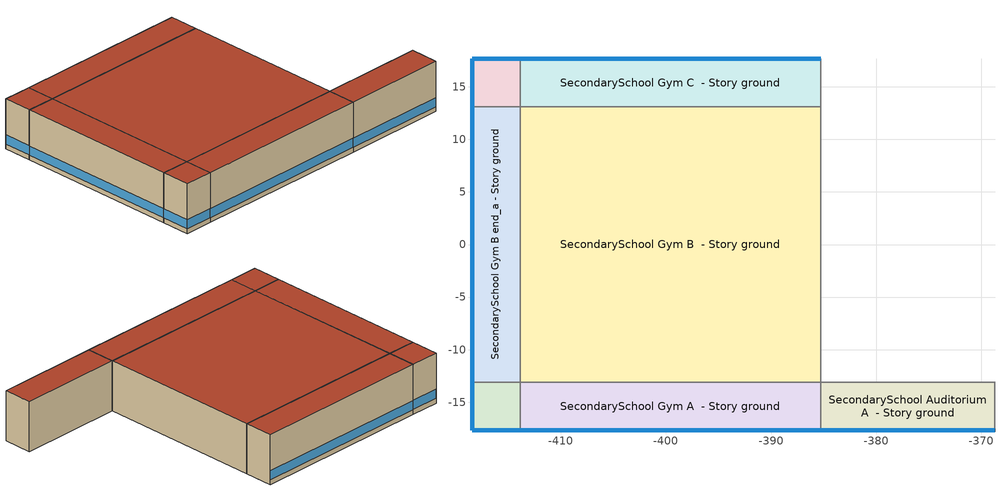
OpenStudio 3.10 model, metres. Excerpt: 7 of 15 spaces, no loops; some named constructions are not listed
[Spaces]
SecondarySchool Gym A end_a - Story ground
 floor ground (Foundation F 1.26W/m*K Perim 9.14m Area 20.9m2): -418.44,-17.67 -418.44,-13.09 -413.86,-13.09 -413.86,-17.67 z0
 wall outside (SecondarySchool Gym A end_a - Story ground Wall 4 c tbd): -418.44,-13.09 -418.44,-17.67 z0:7.92
 wall outside (SecondarySchool Gym A end_a - Story ground Wall 3 c tbd): -418.44,-17.67 -413.86,-17.67 z0:7.92
 wall to SecondarySchool Gym B end_a - Story ground: -413.86,-13.09 -418.44,-13.09 z0:7.92
 wall to SecondarySchool Gym A  - Story ground: -413.86,-17.67 -413.86,-13.09 z0:7.92
 window (Window U-0.56 SHGC 0.39): -418.41,-17.67 -413.89,-17.67 / -418.44,-13.12 -418.44,-17.64 z0.76:2.2
 roof outside (SecondarySchool Gym A end_a - Story ground RoofCeiling 1 c tbd): -413.86,-17.67 -413.86,-13.09 -418.44,-13.09 -418.44,-17.67 z7.92
SecondarySchool Gym B end_a - Story ground
 floor ground (Foundation F 1.26W/m*K Perim 26.19m Area 119.73m2): -418.44,-13.09 -418.44,13.09 -413.86,13.09 -413.86,-13.09 z0
 wall outside (SecondarySchool Gym B end_a - Story ground Wall 4 c tbd): -418.44,13.09 -418.44,-13.09 z0:7.92
 wall to SecondarySchool Gym C end_a - Story ground: -413.86,13.09 -418.44,13.09 z0:7.92
 wall to SecondarySchool Gym B  - Story ground: -413.86,-13.09 -413.86,13.09 z0:7.92
 window (Window U-0.56 SHGC 0.39): -418.44,13.07 -418.44,-13.07 z0.76:2.19
 roof outside (SecondarySchool Gym B end_a - Story ground RoofCeiling 1 c tbd): -413.86,-13.09 -413.86,13.09 -418.44,13.09 -418.44,-13.09 z7.92
SecondarySchool Gym C end_a - Story ground
 floor ground (Foundation F 1.26W/m*K Perim 9.14m Area 20.9m2): -418.44,13.09 -418.44,17.67 -413.86,17.67 -413.86,13.09 z0
 wall outside (SecondarySchool Gym C end_a - Story ground Wall 4 c tbd): -418.44,17.67 -418.44,13.09 z0:7.92
 wall outside (SecondarySchool Gym C end_a - Story ground Wall 1 c tbd): -413.86,17.67 -418.44,17.67 z0:7.92
 wall to SecondarySchool Gym C  - Story ground: -413.86,13.09 -413.86,17.67 z0:7.92
 window (Window U-0.56 SHGC 0.39): -413.89,17.67 -418.41,17.67 / -418.44,17.64 -418.44,13.12 z0.76:2.2
 roof outside (SecondarySchool Gym C end_a - Story ground RoofCeiling 1 c tbd): -413.86,13.09 -413.86,17.67 -418.44,17.67 -418.44,13.09 z7.92
SecondarySchool Gym A  - Story ground
 floor ground (Foundation F 1.26W/m*K Perim 28.59m Area 130.72m2): -413.86,-17.67 -413.86,-13.09 -385.27,-13.09 -385.27,-17.67 z0
 wall outside (SecondarySchool Gym A  - Story ground Wall 1 c tbd): -413.86,-17.67 -385.27,-17.67 z0:7.92
 wall to SecondarySchool Gym B  - Story ground: -385.27,-13.09 -413.86,-13.09 z0:7.92
 wall to SecondarySchool Auditorium A  - Story ground: -385.27,-17.67 -385.27,-13.09 z0:7.92
 window (Window U-0.56 SHGC 0.39): -413.84,-17.67 -385.3,-17.67 z0.76:2.19
 roof outside (SecondarySchool Gym A  - Story ground RoofCeiling 1 c tbd): -385.27,-17.67 -385.27,-13.09 -413.86,-13.09 -413.86,-17.67 z7.92
SecondarySchool Gym B  - Story ground
 floor ground (Foundation F 1.26W/m*K Perim 0.0m Area 748.76m2): -413.86,-13.09 -413.86,13.09 -385.27,13.09 -385.27,-13.09 z0
 wall to SecondarySchool Gym C  - Story ground: -385.27,13.09 -413.86,13.09 z0:7.92
 wall to SecondarySchool Auditorium B  - Story ground: -385.27,-13.09 -385.27,13.09 z0:7.92
 roof outside: -385.27,-13.09 -385.27,13.09 -413.86,13.09 -413.86,-13.09 z7.92
SecondarySchool Gym C  - Story ground
 floor ground (Foundation F 1.26W/m*K Perim 28.59m Area 130.72m2): -413.86,13.09 -413.86,17.67 -385.27,17.67 -385.27,13.09 z0
 wall outside (SecondarySchool Gym C  - Story ground Wall 4 c tbd): -385.27,17.67 -413.86,17.67 z0:7.92
 wall to SecondarySchool Auditorium C  - Story ground: -385.27,13.09 -385.27,17.67 z0:7.92
 window (Window U-0.56 SHGC 0.39): -385.3,17.67 -413.84,17.67 z0.76:2.19
 roof outside (SecondarySchool Gym C  - Story ground RoofCeiling 1 c tbd): -385.27,13.09 -385.27,17.67 -413.86,17.67 -413.86,13.09 z7.92
SecondarySchool Auditorium A  - Story ground
 floor ground (Foundation F 1.26W/m*K Perim 16.57m Area 75.74m2): -385.27,-17.67 -385.27,-13.09 -368.71,-13.09 -368.71,-17.67 z0
 wall outside (SecondarySchool Auditorium A  - Story ground Wall 2 c tbd): -385.27,-17.67 -368.71,-17.67 z0:7.92
 wall to SecondarySchool Auditorium B  - Story ground: -368.71,-13.09 -385.27,-13.09 z0:7.92
 wall to SecondarySchool Gym - audience A  - Story ground: -368.71,-17.67 -368.71,-13.09 z0:7.92
 window (Window U-0.56 SHGC 0.39): -385.25,-17.67 -368.73,-17.67 z0.76:2.19
 roof outside (SecondarySchool Auditorium A  - Story ground RoofCeiling 1 c tbd): -368.71,-17.67 -368.71,-13.09 -385.27,-13.09 -385.27,-17.67 z7.92
[SizingPeriod:DesignDay] Barometric Pressure {Pa}=96553; Wind Speed {m/s}=3.9; Wind Direction {deg}=290; Rain Indicator=No; Snow Indicator=No; Day of Month=21; Day Type=SummerDesignDay; Daylight Saving Time Indicator=No; Humidity Condition Type=Wetbulb; Dry-Bulb Temperature Range Modifier Type=DefaultMultipliers; Solar Model Indicator=ASHRAETau
Name | Maximum Dry-Bulb Temperature {C} | Daily Dry-Bulb Temperature Range {deltaC} | Month | Wetbulb or DewPoint at Maximum Dry-Bulb {C} | ASHRAE Clear Sky Optical Depth for Beam Irradiance | ASHRAE Clear Sky Optical Depth for Diffuse Irradiance
Medford Jackson Cou October .4% Condns DB=>MCWB 1 | 31.4 | 15.4 | 10 | 15.9 | 0.346 | 2.589
Medford Jackson Cou September .4% Condns DB=>MCWB 1 | 37.4 | 18.4 | 9 | 18.2 | 0.342 | 2.552
[HeatExchanger:AirToAir:SensibleAndLatent]
48 Zone VAV ERV: Availability Schedule=Always On Discrete; Nominal Supply Air Flow Rate {m3/s}=21.5815; Sensible Effectiveness at 100% Heating Air Flow=0.5; Latent Effectiveness at 100% Heating Air Flow=0.5; Sensible Effectiveness at 100% Cooling Air Flow=0.5; Latent Effectiveness at 100% Cooling Air Flow=0.5; Nominal Electric Power {W}=15534.7; Supply Air Outlet Temperature Control=Yes; Heat Exchanger Type=Rotary; Frost Control Type=ExhaustOnly; Threshold Temperature {C}=-23.3; Initial Defrost Time Fraction=0.167; Rate of Defrost Time Fraction Increase {1/K}=1.44; Economizer Lockout=Yes; Sensible Effectiveness of Heating Air Flow Curve=48 Zone VAV ERV_SensHeatEff 1; Latent Effectiveness of Heating Air Flow Curve=48 Zone VAV ERV_LatHeatEff 1; Sensible Effectiveness of Cooling Air Flow Curve=48 Zone VAV ERV_SensCoolEff 1; Latent Effectiveness of Cooling Air Flow Curve=48 Zone VAV ERV_LatCoolEff 1
[SetpointManager:OutdoorAirPretreat]
Setpoint Manager Outdoor Air Pretreat 1: Minimum Setpoint Temperature {C}=-99; Maximum Setpoint Temperature {C}=99; Minimum Setpoint Humidity Ratio {kgWater/kgDryAir}=1e-05; Maximum Setpoint Humidity Ratio {kgWater/kgDryAir}=1
[Schedule:Ruleset]
Name | Default Day Schedule | Summer Design Day Schedule | Winter Design Day Schedule
Clothing Schedule | Clothing Schedule Default Winter Clothes
SecondarySchool Auditorium Occ | SecondarySchool Auditorium Occ Default | SecondarySchool Auditorium Occ Summer Design Day | SecondarySchool Auditorium Occ Winter Design Day
SecondarySchool Activity | SecondarySchool Activity Default | SecondarySchool Activity Summer Design Day | SecondarySchool Activity Winter Design Day
Education_School BLDG_LIGHT_EndUseData | Education_School BLDG_LIGHT_EndUseData Default | Education_School BLDG_LIGHT_EndUseData Summer Design Day | Education_School BLDG_LIGHT_EndUseData Winter Design Day
Education_School BLDG_EQUIP_EndUseData | Education_School BLDG_EQUIP_EndUseData Default | Education_School BLDG_EQUIP_EndUseData Summer Design Day | Education_School BLDG_EQUIP_EndUseData Winter Design Day
SecondarySchool Gym Occ | SecondarySchool Gym Occ Default | SecondarySchool Gym Occ Summer Design Day | SecondarySchool Gym Occ Winter Design Day
Education_School BLDG_LIGHT_EndUseData BPR Adjusted | Education_School BLDG_LIGHT_EndUseData Default 1 | Education_School BLDG_LIGHT_EndUseData Summer Design Day 1 | Education_School BLDG_LIGHT_EndUseData Winter Design Day 1
Education_School BLDG_EQUIP_EndUseData BPR Adjusted | Education_School BLDG_EQUIP_EndUseData Default 1 | Education_School BLDG_EQUIP_EndUseData Summer Design Day 1 | Education_School BLDG_EQUIP_EndUseData Winter Design Day 1
[Schedule:Day]
Clothing Schedule Default Winter Clothes; Infiltration HVAC Off Schedule Schedule Day 0 1; Infiltration HVAC Off Schedule Schedule Day 2: 24, 0, 1
Clothing Schedule Summer Clothes: 24, 0, 0.5
Air Velocity Schedule Default: 24, 0, 0.2
Work Efficiency Schedule Default; Schedule Day 54; Schedule Day 55: 24, 0, 0
SecondarySchool Auditorium Occ Default; SecondarySchool Auditorium Occ Wkdy Day: No, 4, 30, 0, 4, 45, 0.015625, 5, 0, 0.03125, 5, 15, 0.046875, 5, 30, 0.0625, 5, 45, 0.078125, 6, 0, 0.09375, 6, 15, 0.109375, 6, 30, 0.125, 6, 45, 0.140625, 7, 0, 0.15625, 7, 15, 0.171875, 7, 30, 0.1875, 7, 45, 0.203125, 8, 0, 0.21875, 8, 15, 0.234375, 8, 30, 0.25, 12, 0, 0.25, 12, 15, 0.3375, 12, 30, 0.425, 12, 45, 0.5125, 13, 0, 0.6, 13, 15, 0.6875, 13, 30, 0.775, 13, 45, 0.8625, 14, 0, 0.95, 14, 15, 0.828571, 14, 30, 0.707143, 14, 45, 0.585714, 15, 0, 0.464286, 15, 15, 0.342857, 15, 30, 0.221429, 15, 45, 0.1, 16, 15, 0.1, 16, 30, 0.0916667, 16, 45, 0.0833333, 17, 0, 0.075, 17, 15, 0.0666667, 17, 30, 0.0583333, 17, 45, 0.05, 18, 0, 0.0416667, 18, 15, 0.0333333, 18, 30, 0.025, 18, 45, 0.0166667, 19, 0, 0.00833333, 19, 15, 0, 24, 0, 0
SecondarySchool Auditorium Occ Summer Design Day: No, 8, 0, 0, 17, 0, 0.15, 19, 0, 0.35, 24, 0, 0
SecondarySchool Auditorium Occ Wkdy|SmrDsn Day: No, 4, 30, 0, 4, 45, 0.009375, 5, 0, 0.01875, 5, 15, 0.028125, 5, 30, 0.0375, 5, 45, 0.046875, 6, 0, 0.05625, 6, 15, 0.065625, 6, 30, 0.075, 6, 45, 0.084375, 7, 0, 0.09375, 7, 15, 0.103125, 7, 30, 0.1125, 7, 45, 0.121875, 8, 0, 0.13125, 8, 15, 0.140625, 8, 30, 0.15, 14, 0, 0.15, 14, 15, 0.178571, 14, 30, 0.207143, 14, 45, 0.235714, 15, 0, 0.264286, 15, 15, 0.292857, 15, 30, 0.321429, 15, 45, 0.35, 16, 0, 0.30625, 16, 15, 0.2625, 16, 30, 0.21875, 16, 45, 0.175, 17, 0, 0.13125, 17, 15, 0.0875, 17, 30, 0.04375, 17, 45, 0, 24, 0, 0
SecondarySchool Auditorium Occ Winter Design Day; Education_School BLDG_LIGHT_EndUseData Winter Design Day; Education_School BLDG_EQUIP_EndUseData Winter Design Day; SecondarySchool Gym Occ Winter Design Day; Education_School BLDG_LIGHT_EndUseData Winter Design Day 1; Education_School BLDG_EQUIP_EndUseData Winter Design Day 1: No, 24, 0, 0
SecondarySchool Activity Default: No, 21, 45, 120, 24, 0, 120
SecondarySchool Activity Winter Design Day; SecondarySchool Activity Summer Design Day: No, 24, 0, 120
Education_School BLDG_LIGHT_EndUseData Default: No, 0, 15, 0.121907, 0, 30, 0.121856, 0, 45, 0.121805, 1, 0, 0.121753, 1, 15, 0.121903, 1, 30, 0.122052, 1, 45, 0.122201, 2, 0, 0.122351, 2, 15, 0.122408, 2, 30, 0.122465, 2, 45, 0.122523, 3, 0, 0.12258, 3, 15, 0.126927, 3, 30, 0.131274, 3, 45, 0.135621, 4, 0, 0.139968, 4, 15, 0.162379, 4, 30, 0.18479, 4, 45, 0.207201, 5, 0, 0.229612, 5, 15, 0.281036, 5, 30, 0.332461, 5, 45, 0.383885, 6, 0, 0.43531, 6, 15, 0.475502, 6, 30, 0.515694, 6, 45, 0.555886, 7, 0, 0.596078, 7, 15, 0.599436, 7, 30, 0.602794, 7, 45, 0.606152, 8, 0, 0.609511, 8, 15, 0.621318, 8, 30, 0.633125, 8, 45, 0.644933, 9, 0, 0.65674, 9, 15, 0.648145, 9, 30, 0.63955, 9, 45, 0.640089, 10, 0, 0.640627, 10, 15, 0.641166, 10, 30, 0.641705, 10, 45, 0.640612, 11, 0, 0.63952, 11, 15, 0.638427, 11, 30, 0.637335, 11, 45, 0.628809, 12, 0, 0.620283, 12, 15, 0.611757, 12, 30, 0.603231, 12, 45, 0.58861, 13, 0, 0.573989, 13, 15, 0.559368, 13, 30, 0.544746, 13, 45, 0.521564, 14, 0, 0.498381, 14, 15, 0.475199, 14, 30, 0.452016, 14, 45, 0.440954, 15, 0, 0.429893, 15, 15, 0.418831, 15, 30, 0.40777, 15, 45, 0.398376, 16, 0, 0.388982, 16, 15, 0.379587, 16, 30, 0.356275, 16, 45, 0.332962, 17, 0, 0.309649, 17, 15, 0.286336, 17, 30, 0.275833, 17, 45, 0.26533, 18, 0, 0.254827, 18, 15, 0.244324, 18, 30, 0.22977, 18, 45, 0.215216, 19, 0, 0.200661, 19, 15, 0.186107, 19, 30, 0.170527, 19, 45, 0.154947, 20, 0, 0.139366, 20, 15, 0.123786, 20, 30, 0.123508, 20, 45, 0.123231, 21, 0, 0.122953, 21, 15, 0.122676, 21, 30, 0.122637, 21, 45, 0.122598, 22, 0, 0.122559, 22, 15, 0.12252, 22, 30, 0.122419, 22, 45, 0.122317, 23, 0, 0.122215, 23, 15, 0.122113, 23, 30, 0.122061, 23, 45, 0.12201, 24, 0, 0.121959
Education_School BLDG_LIGHT_EndUseData Sat Day; Education_School BLDG_LIGHT_EndUseData Sat Day 2: No, 0, 15, 0.159172, 0, 30, 0.0850226, 0, 45, 0.0852342, 1, 0, 0.0854458, 1, 15, 0.0856574, 1, 30, 0.085869, 1, 45, 0.0865023, 2, 0, 0.0871355, 2, 15, 0.0877687, 2, 30, 0.0884019, 2, 45, 0.0878698, 3, 0, 0.0873377, 3, 15, 0.0868055, 3, 30, 0.0862734, 3, 45, 0.0859898, 4, 0, 0.0857061, 4, 15, 0.0854224, 4, 30, 0.0851387, 4, 45, 0.0800755, 5, 0, 0.0750123, 5, 15, 0.069949, 5, 30, 0.0648858, 5, 45, 0.0640048, 6, 0, 0.0631238, 6, 15, 0.0622428, 6, 30, 0.0613619, 6, 45, 0.0617797, 7, 0, 0.0621976, 7, 15, 0.0626155, 7, 30, 0.0630333, 7, 45, 0.0622447, 8, 0, 0.0614562, 8, 15, 0.0606676, 8, 30, 0.059879, 8, 45, 0.0609961, 9, 0, 0.0621131, 9, 15, 0.0632301, 9, 30, 0.0643472, 9, 45, 0.0638258, 10, 0, 0.0633043, 10, 15, 0.0627829, 10, 30, 0.0622615, 10, 45, 0.242429, 11, 0, 0.244411, 11, 15, 0.246394, 11, 30, 0.248376, 11, 45, 0.250358, 12, 0, 0.252341, 12, 15, 0.254323, 12, 30, 0.256305, 12, 45, 0.258288, 13, 0, 0.26027, 13, 15, 0.262252, 13, 30, 0.264234, 13, 45, 0.266217, 14, 0, 0.268199, 14, 15, 0.270181, 14, 30, 0.272164, 14, 45, 0.274146, 15, 0, 0.276128, 15, 15, 0.278111, 15, 30, 0.280093, 15, 45, 0.282075, 16, 0, 0.284058, 16, 15, 0.28604, 16, 30, 0.288022, 16, 45, 0.290004, 17, 0, 0.291987, 17, 15, 0.293969, 17, 30, 0.295951, 17, 45, 0.293265, 18, 0, 0.290579, 18, 15, 0.287892, 18, 30, 0.285206, 18, 45, 0.272862, 19, 0, 0.260519, 19, 15, 0.248175, 19, 30, 0.235831, 19, 45, 0.230024, 20, 0, 0.224217, 20, 15, 0.218409, 20, 30, 0.212602, 20, 45, 0.20113, 21, 0, 0.189658, 21, 15, 0.178186, 21, 30, 0.166714, 21, 45, 0.160923, 22, 0, 0.155132, 22, 15, 0.149341, 22, 30, 0.14355, 22, 45, 0.138517, 23, 0, 0.133483, 23, 15, 0.12845, 23, 30, 0.123417, 23, 45, 0.113818, 24, 0, 0.10422
Education_School BLDG_LIGHT_EndUseData Sat Day 1: No, 0, 15, 0.161245, 0, 30, 0.137187, 0, 45, 0.145486, 1, 0, 0.153785, 1, 15, 0.162085, 1, 30, 0.170384, 1, 45, 0.17593, 2, 0, 0.181475, 2, 15, 0.187021, 2, 30, 0.192567, 2, 45, 0.187666, 3, 0, 0.182766, 3, 15, 0.177866, 3, 30, 0.172965, 3, 45, 0.16752, 4, 0, 0.162074, 4, 15, 0.156629, 4, 30, 0.151183, 4, 45, 0.136715, 5, 0, 0.122248, 5, 15, 0.10778, 5, 30, 0.0933123, 5, 45, 0.0878755, 6, 0, 0.0824387, 6, 15, 0.0770018, 6, 30, 0.071565, 6, 45, 0.0686435, 7, 0, 0.065722, 7, 15, 0.0628005, 7, 30, 0.059879, 7, 45, 0.0599716, 8, 0, 0.0600641, 8, 15, 0.0601566, 8, 30, 0.0602492, 8, 45, 0.060257, 9, 0, 0.0602649, 9, 15, 0.0602727, 9, 30, 0.0602806, 9, 45, 0.0604053, 10, 0, 0.0605301, 10, 15, 0.0606548, 10, 30, 0.0607795, 10, 45, 0.195075, 11, 0, 0.195881, 11, 15, 0.196686, 11, 30, 0.197492, 11, 45, 0.198297, 12, 0, 0.199103, 12, 15, 0.199908, 12, 30, 0.200714, 12, 45, 0.201519, 13, 0, 0.202325, 13, 15, 0.20313, 13, 30, 0.203935, 13, 45, 0.204741, 14, 0, 0.205546, 14, 15, 0.206352, 14, 30, 0.207157, 14, 45, 0.207963, 15, 0, 0.208768, 15, 15, 0.209574, 15, 30, 0.210379, 15, 45, 0.211185, 16, 0, 0.21199, 16, 15, 0.212796, 16, 30, 0.213601, 16, 45, 0.214407, 17, 0, 0.215212, 17, 15, 0.216018, 17, 30, 0.216823, 17, 45, 0.223376, 18, 0, 0.229929, 18, 15, 0.236482, 18, 30, 0.243034, 18, 45, 0.24328, 19, 0, 0.243525, 19, 15, 0.24377, 19, 30, 0.244015, 19, 45, 0.234892, 20, 0, 0.225768, 20, 15, 0.216645, 20, 30, 0.207521, 20, 45, 0.208451, 21, 0, 0.209381, 21, 15, 0.210311, 21, 30, 0.21124, 21, 45, 0.214885, 22, 0, 0.21853, 22, 15, 0.222174, 22, 30, 0.225819, 22, 45, 0.213077, 23, 0, 0.200334, 23, 15, 0.187592, 23, 30, 0.174849, 23, 45, 0.165434, 24, 0, 0.156018
Education_School BLDG_LIGHT_EndUseData Summer Design Day; Education_School BLDG_EQUIP_EndUseData Summer Design Day; Education_School BLDG_LIGHT_EndUseData Summer Design Day 1; Education_School BLDG_EQUIP_EndUseData Summer Design Day 1: No, 24, 0, 1
Education_School BLDG_LIGHT_EndUseData Sun Day; Education_School BLDG_LIGHT_EndUseData Sun Day 2: No, 0, 15, 0.0888599, 0, 30, 0.116349, 0, 45, 0.121658, 1, 0, 0.126967, 1, 15, 0.132275, 1, 30, 0.137584, 1, 45, 0.14384, 2, 0, 0.150096, 2, 15, 0.156353, 2, 30, 0.162609, 2, 45, 0.154301, 3, 0, 0.145993, 3, 15, 0.137685, 3, 30, 0.129377, 3, 45, 0.124529, 4, 0, 0.119681, 4, 15, 0.114833, 4, 30, 0.109985, 4, 45, 0.0988183, 5, 0, 0.0876517, 5, 15, 0.0764851, 5, 30, 0.0653185, 5, 45, 0.0640517, 6, 0, 0.0627849, 6, 15, 0.0615181, 6, 30, 0.0602513, 6, 45, 0.0627343, 7, 0, 0.0652172, 7, 15, 0.0677001, 7, 30, 0.0701831, 7, 45, 0.0676071, 8, 0, 0.0650311, 8, 15, 0.062455, 8, 30, 0.059879, 8, 45, 0.0599597, 9, 0, 0.0600403, 9, 15, 0.060121, 9, 30, 0.0602016, 9, 45, 0.0606184, 10, 0, 0.0610352, 10, 15, 0.061452, 10, 30, 0.0618689, 10, 45, 0.0983929, 11, 0, 0.0986199, 11, 15, 0.0988469, 11, 30, 0.0990738, 11, 45, 0.0993008, 12, 0, 0.0995278, 12, 15, 0.0997548, 12, 30, 0.0999817, 12, 45, 0.100209, 13, 0, 0.100436, 13, 15, 0.100663, 13, 30, 0.10089, 13, 45, 0.101117, 14, 0, 0.101344, 14, 15, 0.101571, 14, 30, 0.101798, 14, 45, 0.102025, 15, 0, 0.102252, 15, 15, 0.102478, 15, 30, 0.102705, 15, 45, 0.102932, 16, 0, 0.103159, 16, 15, 0.103386, 16, 30, 0.103613, 16, 45, 0.10384, 17, 0, 0.104067, 17, 15, 0.104294, 17, 30, 0.104521, 17, 45, 0.105741, 18, 0, 0.10696, 18, 15, 0.108179, 18, 30, 0.109398, 18, 45, 0.109344, 19, 0, 0.109289, 19, 15, 0.109234, 19, 30, 0.10918, 19, 45, 0.108443, 20, 0, 0.107707, 20, 15, 0.10697, 20, 30, 0.106233, 20, 45, 0.103335, 21, 0, 0.100438, 21, 15, 0.0975396, 21, 30, 0.0946417, 21, 45, 0.0968437, 22, 0, 0.0990458, 22, 15, 0.101248, 22, 30, 0.10345, 22, 45, 0.105181, 23, 0, 0.106912, 23, 15, 0.108643, 23, 30, 0.110374, 23, 45, 0.111868, 24, 0, 0.113362
Education_School BLDG_LIGHT_EndUseData Sun Day 1: No, 0, 15, 0.059879, 0, 30, 0.17217, 0, 45, 0.178143, 1, 0, 0.184115, 1, 15, 0.190087, 1, 30, 0.19606, 1, 45, 0.200343, 2, 0, 0.204626, 2, 15, 0.208909, 2, 30, 0.213192, 2, 45, 0.209734, 3, 0, 0.206276, 3, 15, 0.202818, 3, 30, 0.19936, 3, 45, 0.194723, 4, 0, 0.190086, 4, 15, 0.185448, 4, 30, 0.180811, 4, 45, 0.162312, 5, 0, 0.143812, 5, 15, 0.125312, 5, 30, 0.106813, 5, 45, 0.108704, 6, 0, 0.110596, 6, 15, 0.112488, 6, 30, 0.114379, 6, 45, 0.102243, 7, 0, 0.0901066, 7, 15, 0.0779701, 7, 30, 0.0658337, 7, 45, 0.0647912, 8, 0, 0.0637487, 8, 15, 0.0627062, 8, 30, 0.0616637, 8, 45, 0.0615392, 9, 0, 0.0614147, 9, 15, 0.0612902, 9, 30, 0.0611658, 9, 45, 0.0613412, 10, 0, 0.0615167, 10, 15, 0.0616921, 10, 30, 0.0618676, 10, 45, 0.0624264, 11, 0, 0.062487, 11, 15, 0.0625477, 11, 30, 0.0626083, 11, 45, 0.062669, 12, 0, 0.0627296, 12, 15, 0.0627903, 12, 30, 0.0628509, 12, 45, 0.0629116, 13, 0, 0.0629722, 13, 15, 0.0630329, 13, 30, 0.0630935, 13, 45, 0.0631542, 14, 0, 0.0632148, 14, 15, 0.0632755, 14, 30, 0.0633361, 14, 45, 0.0633968, 15, 0, 0.0634574, 15, 15, 0.0635181, 15, 30, 0.0635787, 15, 45, 0.0636394, 16, 0, 0.0637, 16, 15, 0.0637607, 16, 30, 0.0638213, 16, 45, 0.063882, 17, 0, 0.0639426, 17, 15, 0.0640033, 17, 30, 0.0640639, 17, 45, 0.069691, 18, 0, 0.075318, 18, 15, 0.080945, 18, 30, 0.0865721, 18, 45, 0.0901114, 19, 0, 0.0936507, 19, 15, 0.0971901, 19, 30, 0.100729, 19, 45, 0.102441, 20, 0, 0.104153, 20, 15, 0.105864, 20, 30, 0.107576, 20, 45, 0.11159, 21, 0, 0.115603, 21, 15, 0.119617, 21, 30, 0.123631, 21, 45, 0.131769, 22, 0, 0.139908, 22, 15, 0.148046, 22, 30, 0.156184, 22, 45, 0.154518, 23, 0, 0.152851, 23, 15, 0.151185, 23, 30, 0.149518, 23, 45, 0.155181, 24, 0, 0.160844
Education_School BLDG_LIGHT_EndUseData Wkdy Day: No, 0, 15, 0.0682321, 0, 30, 0.0675721, 0, 45, 0.0669121, 1, 0, 0.0662521, 1, 15, 0.0660008, 1, 30, 0.0657495, 1, 45, 0.0654982, 2, 0, 0.0652468, 2, 15, 0.0639049, 2, 30, 0.0625629, 2, 45, 0.061221, 3, 0, 0.059879, 3, 15, 0.0647595, 3, 30, 0.0696399, 3, 45, 0.0745204, 4, 0, 0.0794008, 4, 15, 0.0919799, 4, 30, 0.104559, 4, 45, 0.117138, 5, 0, 0.129717, 5, 15, 0.140377, 5, 30, 0.151037, 5, 45, 0.161696, 6, 0, 0.172356, 6, 15, 0.189276, 6, 30, 0.206197, 6, 45, 0.223117, 7, 0, 0.240037, 7, 15, 0.256192, 7, 30, 0.272348, 7, 45, 0.288503, 8, 0, 0.304658, 8, 15, 0.31412, 8, 30, 0.323583, 8, 45, 0.333046, 9, 0, 0.342509, 9, 15, 0.352129, 9, 30, 0.361749, 9, 45, 0.364113, 10, 0, 0.366477, 10, 15, 0.368841, 10, 30, 0.371205, 10, 45, 0.376444, 11, 0, 0.381684, 11, 15, 0.386924, 11, 30, 0.392164, 11, 45, 0.393921, 12, 0, 0.395679, 12, 15, 0.397436, 12, 30, 0.399193, 12, 45, 0.391659, 13, 0, 0.384125, 13, 15, 0.37659, 13, 30, 0.369056, 13, 45, 0.352659, 14, 0, 0.336262, 14, 15, 0.319865, 14, 30, 0.303468, 14, 45, 0.294926, 15, 0, 0.286384, 15, 15, 0.277842, 15, 30, 0.2693, 15, 45, 0.269834, 16, 0, 0.270367, 16, 15, 0.270901, 16, 30, 0.259919, 16, 45, 0.248937, 17, 0, 0.237954, 17, 15, 0.226972, 17, 30, 0.215178, 17, 45, 0.203384, 18, 0, 0.19159, 18, 15, 0.179796, 18, 30, 0.17053, 18, 45, 0.161265, 19, 0, 0.152, 19, 15, 0.142734, 19, 30, 0.127012, 19, 45, 0.11129, 20, 0, 0.0955675, 20, 15, 0.0798452, 20, 30, 0.0773776, 20, 45, 0.07491, 21, 0, 0.0724424, 21, 15, 0.0699748, 21, 30, 0.0700053, 21, 45, 0.0700358, 22, 0, 0.0700663, 22, 15, 0.0700968, 22, 30, 0.0702906, 22, 45, 0.0704844, 23, 0, 0.0706782, 23, 15, 0.070872, 23, 30, 0.070212, 23, 45, 0.069552, 24, 0, 0.068892
Education_School BLDG_LIGHT_EndUseData Wkdy Day 1; Education_School BLDG_LIGHT_EndUseData Default 1: No, 0, 15, 0.0986718, 0, 30, 0.0986182, 0, 45, 0.0985646, 1, 0, 0.098511, 1, 15, 0.0986669, 1, 30, 0.0988227, 1, 45, 0.0989786, 2, 0, 0.0991345, 2, 15, 0.0991942, 2, 30, 0.099254, 2, 45, 0.0993137, 3, 0, 0.0993735, 3, 15, 0.103909, 3, 30, 0.108445, 3, 45, 0.112981, 4, 0, 0.117517, 4, 15, 0.140902, 4, 30, 0.164286, 4, 45, 0.187671, 5, 0, 0.211056, 5, 15, 0.264714, 5, 30, 0.318373, 5, 45, 0.372031, 6, 0, 0.42569, 6, 15, 0.467628, 6, 30, 0.509566, 6, 45, 0.551504, 7, 0, 0.593442, 7, 15, 0.596946, 7, 30, 0.60045, 7, 45, 0.603955, 8, 0, 0.607459, 8, 15, 0.619779, 8, 30, 0.632099, 8, 45, 0.64442, 9, 0, 0.65674, 9, 15, 0.647772, 9, 30, 0.638803, 9, 45, 0.639365, 10, 0, 0.639927, 10, 15, 0.64049, 10, 30, 0.641052, 10, 45, 0.639912, 11, 0, 0.638772, 11, 15, 0.637632, 11, 30, 0.636492, 11, 45, 0.627595, 12, 0, 0.618699, 12, 15, 0.609803, 12, 30, 0.600906, 12, 45, 0.58565, 13, 0, 0.570394, 13, 15, 0.555137, 13, 30, 0.539881, 13, 45, 0.515691, 14, 0, 0.491501, 14, 15, 0.467312, 14, 30, 0.443122, 14, 45, 0.43158, 15, 0, 0.420038, 15, 15, 0.408496, 15, 30, 0.396954, 15, 45, 0.387151, 16, 0, 0.377349, 16, 15, 0.367547, 16, 30, 0.343221, 16, 45, 0.318896, 17, 0, 0.29457, 17, 15, 0.270244, 17, 30, 0.259285, 17, 45, 0.248326, 18, 0, 0.237366, 18, 15, 0.226407, 18, 30, 0.21122, 18, 45, 0.196034, 19, 0, 0.180847, 19, 15, 0.165661, 19, 30, 0.149404, 19, 45, 0.133146, 20, 0, 0.116889, 20, 15, 0.100632, 20, 30, 0.100342, 20, 45, 0.100053, 21, 0, 0.0997634, 21, 15, 0.0994738, 21, 30, 0.0994332, 21, 45, 0.0993927, 22, 0, 0.0993521, 22, 15, 0.0993116, 22, 30, 0.0992052, 22, 45, 0.0990988, 23, 0, 0.0989925, 23, 15, 0.0988861, 23, 30, 0.0988325, 23, 45, 0.0987789, 24, 0, 0.0987253
Education_School BLDG_EQUIP_EndUseData Default: No, 0, 15, 0.306371, 0, 30, 0.304214, 0, 45, 0.302057, 1, 0, 0.2999, 1, 15, 0.290225, 1, 30, 0.28055, 1, 45, 0.270875, 2, 0, 0.2612, 2, 15, 0.25845, 2, 30, 0.2557, 2, 45, 0.25295, 3, 0, 0.2502, 3, 15, 0.258075, 3, 30, 0.26595, 3, 45, 0.273825, 4, 0, 0.2817, 4, 15, 0.302125, 4, 30, 0.32255, 4, 45, 0.342975, 5, 0, 0.3634, 5, 15, 0.4, 5, 30, 0.4366, 5, 45, 0.4732, 6, 0, 0.5098, 6, 15, 0.550475, 6, 30, 0.59115, 6, 45, 0.631825, 7, 0, 0.6725, 7, 15, 0.709, 7, 30, 0.7455, 7, 45, 0.782, 8, 0, 0.8185, 8, 15, 0.8325, 8, 30, 0.8465, 8, 45, 0.8605, 9, 0, 0.8745, 9, 15, 0.89665, 9, 30, 0.9188, 9, 45, 0.921375, 10, 0, 0.92395, 10, 15, 0.926525, 10, 30, 0.9291, 10, 45, 0.9331, 11, 0, 0.9371, 11, 15, 0.9411, 11, 30, 0.9451, 11, 45, 0.9482, 12, 0, 0.9513, 12, 15, 0.9544, 12, 30, 0.9575, 12, 45, 0.951175, 13, 0, 0.94485, 13, 15, 0.938525, 13, 30, 0.9322, 13, 45, 0.9106, 14, 0, 0.889, 14, 15, 0.8674, 14, 30, 0.8458, 14, 45, 0.808675, 15, 0, 0.77155, 15, 15, 0.734425, 15, 30, 0.6973, 15, 45, 0.647633, 16, 0, 0.597967, 16, 15, 0.5483, 16, 30, 0.518725, 16, 45, 0.48915, 17, 0, 0.459575, 17, 15, 0.43, 17, 30, 0.41015, 17, 45, 0.3903, 18, 0, 0.37045, 18, 15, 0.3506, 18, 30, 0.340475, 18, 45, 0.33035, 19, 0, 0.320225, 19, 15, 0.3101, 19, 30, 0.30635, 19, 45, 0.3026, 20, 0, 0.29885, 20, 15, 0.2951, 20, 30, 0.295187, 20, 45, 0.295275, 21, 0, 0.295362, 21, 15, 0.29545, 21, 30, 0.286262, 21, 45, 0.277075, 22, 0, 0.267888, 22, 15, 0.2587, 22, 30, 0.272775, 22, 45, 0.28685, 23, 0, 0.300925, 23, 15, 0.315, 23, 30, 0.312843, 23, 45, 0.310686, 24, 0, 0.308529
Education_School BLDG_EQUIP_EndUseData Wkdy Day: No, 0, 15, 0.483541, 0, 30, 0.483173, 0, 45, 0.482805, 1, 0, 0.482438, 1, 15, 0.482252, 1, 30, 0.482066, 1, 45, 0.481881, 2, 0, 0.481695, 2, 15, 0.482209, 2, 30, 0.482722, 2, 45, 0.483236, 3, 0, 0.48375, 3, 15, 0.485024, 3, 30, 0.486299, 3, 45, 0.487574, 4, 0, 0.488849, 4, 15, 0.491894, 4, 30, 0.494938, 4, 45, 0.497983, 5, 0, 0.501028, 5, 15, 0.504778, 5, 30, 0.508528, 5, 45, 0.512278, 6, 0, 0.516029, 6, 15, 0.520682, 6, 30, 0.525336, 6, 45, 0.52999, 7, 0, 0.534644, 7, 15, 0.538258, 7, 30, 0.541872, 7, 45, 0.545486, 8, 0, 0.5491, 8, 15, 0.550851, 8, 30, 0.552603, 8, 45, 0.554354, 9, 0, 0.556105, 9, 15, 0.558977, 9, 30, 0.561848, 9, 45, 0.562486, 10, 0, 0.563123, 10, 15, 0.56376, 10, 30, 0.564398, 10, 45, 0.564924, 11, 0, 0.56545, 11, 15, 0.565976, 11, 30, 0.566502, 11, 45, 0.566551, 12, 0, 0.566601, 12, 15, 0.56665, 12, 30, 0.5667, 12, 45, 0.564707, 13, 0, 0.562715, 13, 15, 0.560722, 13, 30, 0.558729, 13, 45, 0.555771, 14, 0, 0.552813, 14, 15, 0.549855, 14, 30, 0.546897, 14, 45, 0.542936, 15, 0, 0.538976, 15, 15, 0.535015, 15, 30, 0.531054, 15, 45, 0.526021, 16, 0, 0.520988, 16, 15, 0.515954, 16, 30, 0.513275, 16, 45, 0.510595, 17, 0, 0.507916, 17, 15, 0.505236, 17, 30, 0.503268, 17, 45, 0.5013, 18, 0, 0.499332, 18, 15, 0.497364, 18, 30, 0.496393, 18, 45, 0.495421, 19, 0, 0.494449, 19, 15, 0.493478, 19, 30, 0.492605, 19, 45, 0.491733, 20, 0, 0.49086, 20, 15, 0.489988, 20, 30, 0.489088, 20, 45, 0.488189, 21, 0, 0.48729, 21, 15, 0.486391, 21, 30, 0.485477, 21, 45, 0.484563, 22, 0, 0.483649, 22, 15, 0.482735, 22, 30, 0.483304, 22, 45, 0.483873, 23, 0, 0.484443, 23, 15, 0.485012, 23, 30, 0.484644, 23, 45, 0.484276, 24, 0, 0.483909
Education_School BLDG_EQUIP_EndUseData Wkdy Day 1; Education_School BLDG_EQUIP_EndUseData Default 1: No, 0, 15, 0.825281, 0, 30, 0.824843, 0, 45, 0.824405, 1, 0, 0.823967, 1, 15, 0.822003, 1, 30, 0.820038, 1, 45, 0.818073, 2, 0, 0.816109, 2, 15, 0.81555, 2, 30, 0.814992, 2, 45, 0.814433, 3, 0, 0.813875, 3, 15, 0.815474, 3, 30, 0.817073, 3, 45, 0.818672, 4, 0, 0.820271, 4, 15, 0.824419, 4, 30, 0.828566, 4, 45, 0.832714, 5, 0, 0.836861, 5, 15, 0.844294, 5, 30, 0.851726, 5, 45, 0.859158, 6, 0, 0.86659, 6, 15, 0.874849, 6, 30, 0.883109, 6, 45, 0.891368, 7, 0, 0.899628, 7, 15, 0.907039, 7, 30, 0.914451, 7, 45, 0.921863, 8, 0, 0.929275, 8, 15, 0.932117, 8, 30, 0.93496, 8, 45, 0.937803, 9, 0, 0.940646, 9, 15, 0.945144, 9, 30, 0.949642, 9, 45, 0.950164, 10, 0, 0.950687, 10, 15, 0.95121, 10, 30, 0.951733, 10, 45, 0.952545, 11, 0, 0.953358, 11, 15, 0.95417, 11, 30, 0.954982, 11, 45, 0.955612, 12, 0, 0.956241, 12, 15, 0.956871, 12, 30, 0.9575, 12, 45, 0.956216, 13, 0, 0.954931, 13, 15, 0.953647, 13, 30, 0.952363, 13, 45, 0.947976, 14, 0, 0.94359, 14, 15, 0.939204, 14, 30, 0.934818, 14, 45, 0.927279, 15, 0, 0.919741, 15, 15, 0.912202, 15, 30, 0.904664, 15, 45, 0.894578, 16, 0, 0.884493, 16, 15, 0.874407, 16, 30, 0.868402, 16, 45, 0.862396, 17, 0, 0.856391, 17, 15, 0.850385, 17, 30, 0.846355, 17, 45, 0.842324, 18, 0, 0.838293, 18, 15, 0.834262, 18, 30, 0.832206, 18, 45, 0.83015, 19, 0, 0.828094, 19, 15, 0.826038, 19, 30, 0.825277, 19, 45, 0.824515, 20, 0, 0.823754, 20, 15, 0.822992, 20, 30, 0.82301, 20, 45, 0.823028, 21, 0, 0.823046, 21, 15, 0.823064, 21, 30, 0.821198, 21, 45, 0.819332, 22, 0, 0.817467, 22, 15, 0.815601, 22, 30, 0.818459, 22, 45, 0.821317, 23, 0, 0.824175, 23, 15, 0.827033, 23, 30, 0.826595, 23, 45, 0.826157, 24, 0, 0.825719
SecondarySchool Gym Occ Default; SecondarySchool Gym Occ Wkdy Day: No, 4, 30, 0, 4, 45, 0.021875, 5, 0, 0.04375, 5, 15, 0.065625, 5, 30, 0.0875, 5, 45, 0.109375, 6, 0, 0.13125, 6, 15, 0.153125, 6, 30, 0.175, 6, 45, 0.196875, 7, 0, 0.21875, 7, 15, 0.240625, 7, 30, 0.2625, 7, 45, 0.284375, 8, 0, 0.30625, 8, 15, 0.328125, 8, 30, 0.35, 12, 0, 0.35, 12, 15, 0.39, 12, 30, 0.43, 12, 45, 0.47, 13, 0, 0.51, 13, 15, 0.55, 13, 30, 0.59, 13, 45, 0.63, 14, 0, 0.67, 14, 15, 0.71, 14, 30, 0.75, 14, 45, 0.79, 15, 0, 0.83, 15, 15, 0.87, 15, 30, 0.91, 15, 45, 0.95, 17, 15, 0.95, 17, 30, 0.870833, 17, 45, 0.791667, 18, 0, 0.7125, 18, 15, 0.633333, 18, 30, 0.554167, 18, 45, 0.475, 19, 0, 0.395833, 19, 15, 0.316667, 19, 30, 0.2375, 19, 45, 0.158333, 20, 0, 0.0791667, 20, 15, 0, 24, 0, 0
SecondarySchool Gym Occ Summer Design Day: No, 8, 0, 0, 21, 0, 0.35, 24, 0, 0
SecondarySchool Gym Occ Wkdy|SmrDsn Day: No, 6, 30, 0, 18, 45, 0.35, 24, 0, 0
Schedule Day 20; Schedule Day 21: 7, 0, 0, 24, 0, 0
Schedule Day 22: 5, 0, 0, 5, 15, 0.12873, 5, 30, 0.257459, 5, 45, 0.386189, 6, 0, 0.514918, 6, 15, 0.386189, 6, 30, 0.257459, 6, 45, 0.12873, 7, 0, 0, 13, 30, 0, 13, 45, 0.0213685, 14, 0, 0.0427371, 14, 15, 0.0641056, 14, 30, 0.0854741, 14, 45, 0.0641056, 15, 0, 0.0427371, 15, 15, 0.0213685, 15, 30, 0, 15, 45, 0.0510055, 16, 0, 0.102011, 16, 15, 0.153016, 16, 30, 0.114762, 16, 45, 0.0765082, 17, 0, 0.0382541, 17, 15, 0, 17, 30, 0.111844, 17, 45, 0.223688, 18, 0, 0.335532, 18, 15, 0.447376, 18, 30, 0.335532, 18, 45, 0.223688, 19, 0, 0.111844, 19, 15, 0, 24, 0, 0
Schedule Day 40; Schedule Day 41: 7, 0, 0, 19, 15, 1, 24, 0, 0
Education_School BLDG_EQUIP_EndUseData Wknd Day 3; Education_School BLDG_EQUIP_EndUseData Wknd Day 4; Education_School BLDG_EQUIP_EndUseData Wknd Day 7; Education_School BLDG_EQUIP_EndUseData Wknd Day 8: No, 0, 15, 0.195523, 0, 30, 0.256548, 0, 45, 0.241092, 1, 0, 0.225636, 1, 15, 0.21018, 1, 30, 0.194723, 1, 45, 0.185109, 2, 0, 0.175494, 2, 15, 0.16588, 2, 30, 0.156266, 2, 45, 0.151519, 3, 0, 0.146773, 3, 15, 0.142026, 3, 30, 0.13728, 3, 45, 0.134603, 4, 0, 0.131925, 4, 15, 0.129248, 4, 30, 0.12657, 4, 45, 0.120972, 5, 0, 0.115374, 5, 15, 0.109775, 5, 30, 0.104177, 5, 45, 0.087443, 6, 0, 0.0707089, 6, 15, 0.0539749, 6, 30, 0.0372409, 6, 45, 0.0279306, 7, 0, 0.0186204, 7, 15, 0.00931021, 7, 30, 0, 7, 45, 0.000608511, 8, 0, 0.00121702, 8, 15, 0.00182553, 8, 30, 0.00243404, 8, 45, 0.00231234, 9, 0, 0.00219064, 9, 15, 0.00206894, 9, 30, 0.00194723, 9, 45, 0.00231234, 10, 0, 0.00267745, 10, 15, 0.00304255, 10, 30, 0.00340766, 10, 45, 0.229113, 11, 0, 0.229913, 11, 15, 0.230712, 11, 30, 0.231512, 11, 45, 0.232312, 12, 0, 0.233112, 12, 15, 0.233911, 12, 30, 0.234711, 12, 45, 0.235511, 13, 0, 0.236311, 13, 15, 0.237111, 13, 30, 0.23791, 13, 45, 0.23871, 14, 0, 0.23951, 14, 15, 0.24031, 14, 30, 0.241109, 14, 45, 0.241909, 15, 0, 0.242709, 15, 15, 0.243509, 15, 30, 0.244308, 15, 45, 0.245108, 16, 0, 0.245908, 16, 15, 0.246708, 16, 30, 0.247507, 16, 45, 0.248307, 17, 0, 0.249107, 17, 15, 0.249907, 17, 30, 0.250706, 17, 45, 0.254479, 18, 0, 0.258252, 18, 15, 0.262025, 18, 30, 0.265797, 18, 45, 0.276386, 19, 0, 0.286974, 19, 15, 0.297562, 19, 30, 0.30815, 19, 45, 0.313261, 20, 0, 0.318373, 20, 15, 0.323484, 20, 30, 0.328596, 20, 45, 0.332247, 21, 0, 0.335898, 21, 15, 0.339549, 21, 30, 0.3432, 21, 45, 0.341131, 22, 0, 0.339062, 22, 15, 0.336993, 22, 30, 0.334924, 22, 45, 0.328596, 23, 0, 0.322267, 23, 15, 0.315939, 23, 30, 0.30961, 23, 45, 0.296345, 24, 0, 0.283079
Education_School BLDG_EQUIP_EndUseData Wknd Day 5; Education_School BLDG_EQUIP_EndUseData Wknd Day 6: No, 0, 15, 0.0871867, 0, 30, 0.260552, 0, 45, 0.267883, 1, 0, 0.275214, 1, 15, 0.282545, 1, 30, 0.289876, 1, 45, 0.283178, 2, 0, 0.276481, 2, 15, 0.269783, 2, 30, 0.263086, 2, 45, 0.248695, 3, 0, 0.234305, 3, 15, 0.219914, 3, 30, 0.205523, 3, 45, 0.186064, 4, 0, 0.166605, 4, 15, 0.147146, 4, 30, 0.127687, 4, 45, 0.107957, 5, 0, 0.0882263, 5, 15, 0.0684957, 5, 30, 0.0487652, 5, 45, 0.0365739, 6, 0, 0.0243826, 6, 15, 0.0121913, 6, 30, 0, 6, 45, 0.00486023, 7, 0, 0.00972046, 7, 15, 0.0145807, 7, 30, 0.0194409, 7, 45, 0.0215226, 8, 0, 0.0236042, 8, 15, 0.0256859, 8, 30, 0.0277676, 8, 45, 0.0325644, 9, 0, 0.0373613, 9, 15, 0.0421582, 9, 30, 0.0469551, 9, 45, 0.0516614, 10, 0, 0.0563678, 10, 15, 0.0610741, 10, 30, 0.0657805, 10, 45, 0.104347, 11, 0, 0.104755, 11, 15, 0.105164, 11, 30, 0.105573, 11, 45, 0.105981, 12, 0, 0.10639, 12, 15, 0.106798, 12, 30, 0.107207, 12, 45, 0.107615, 13, 0, 0.108024, 13, 15, 0.108433, 13, 30, 0.108841, 13, 45, 0.10925, 14, 0, 0.109658, 14, 15, 0.110067, 14, 30, 0.110475, 14, 45, 0.110884, 15, 0, 0.111293, 15, 15, 0.111701, 15, 30, 0.11211, 15, 45, 0.112518, 16, 0, 0.112927, 16, 15, 0.113335, 16, 30, 0.113744, 16, 45, 0.114153, 17, 0, 0.114561, 17, 15, 0.11497, 17, 30, 0.115378, 17, 45, 0.132665, 18, 0, 0.149952, 18, 15, 0.167239, 18, 30, 0.184526, 18, 45, 0.196201, 19, 0, 0.207877, 19, 15, 0.219552, 19, 30, 0.231227, 19, 45, 0.236386, 20, 0, 0.241545, 20, 15, 0.246704, 20, 30, 0.251863, 20, 45, 0.258379, 21, 0, 0.264896, 21, 15, 0.271413, 21, 30, 0.277929, 21, 45, 0.281097, 22, 0, 0.284265, 22, 15, 0.287432, 22, 30, 0.2906, 22, 45, 0.288337, 23, 0, 0.286075, 23, 15, 0.283812, 23, 30, 0.281549, 23, 45, 0.2763, 24, 0, 0.27105
SecondarySchool Activity Default 1; SecondarySchool Activity Default 2: No, 7, 0, 120, 24, 0, 120
SecondarySchool Gym Occ Wknd Day 3; SecondarySchool Gym Occ Wknd Day 4; SecondarySchool Gym Occ Wknd Day 5; SecondarySchool Gym Occ Wknd Day 6; SecondarySchool Gym Occ Wknd Day 7; SecondarySchool Gym Occ Wknd Day 8; SecondarySchool Auditorium Occ Wknd Day 3; SecondarySchool Auditorium Occ Wknd Day 4; SecondarySchool Auditorium Occ Wknd Day 5; SecondarySchool Auditorium Occ Wknd Day 6; SecondarySchool Auditorium Occ Wknd Day 7; SecondarySchool Auditorium Occ Wknd Day 8: No, 7, 0, 0, 24, 0, 0
SecondarySchool HtgSetp Default 1; SecondarySchool HtgSetp Default 2; SecondarySchool HtgSetp Wknd|Wkdy Day 2; SecondarySchool HtgSetp Wknd|Wkdy Day 3; SecondarySchool HtgSetp Wknd|Wkdy Day 5; SecondarySchool HtgSetp Wknd|Wkdy Day 7: No, 7, 0, 14.4444, 19, 15, 20, 24, 0, 14.4444
SecondarySchool HtgSetp Wknd|Wkdy Day 4; SecondarySchool HtgSetp Wknd|Wkdy Day 6: No, 6, 30, 14.4444, 18, 45, 20, 24, 0, 14.4444
SecondarySchool ClgSetp Default 1; SecondarySchool ClgSetp Default 2; SecondarySchool ClgSetp Wknd|Wkdy Day 2; SecondarySchool ClgSetp Wknd|Wkdy Day 3; SecondarySchool ClgSetp Wknd|Wkdy Day 5; SecondarySchool ClgSetp Wknd|Wkdy Day 7: No, 7, 0, 27.7778, 19, 15, 22.2222, 24, 0, 27.7778
SecondarySchool ClgSetp Wknd|Wkdy Day 4; SecondarySchool ClgSetp Wknd|Wkdy Day 6: No, 6, 30, 27.7778, 18, 45, 22.2222, 24, 0, 27.7778
Schedule Day 56: 7, 0, 0, 15, 0, 1, 24, 0, 0
Infiltration HVAC Off Schedule Schedule Day 4: 7, 0, 1, 15, 0, 0, 24, 0, 1
[Schedule:Rule] Date Specification Type=DateRange
Name | Schedule Ruleset | Rule Order | Day Schedule | Start Month | Start Day | End Month | End Day | Apply Monday | Apply Tuesday | Apply Wednesday | Apply Thursday | Apply Friday | Apply Saturday | Apply Sunday
Schedule Rule 1 | Clothing Schedule | 0 | Clothing Schedule Summer Clothes | 5 | 1 | 9 | 30
Schedule Rule 2 | SecondarySchool Auditorium Occ | 7 | SecondarySchool Auditorium Occ Wkdy Day | 9 | 1 | 12 | 31 | Yes | Yes | Yes | Yes | Yes
Schedule Rule 3 | SecondarySchool Auditorium Occ | 6 | SecondarySchool Auditorium Occ Wkdy|SmrDsn Day | 7 | 1 | 9 | 1 | Yes | Yes | Yes | Yes | Yes
Schedule Rule 8 | Education_School BLDG_LIGHT_EndUseData | 7 | Education_School BLDG_LIGHT_EndUseData Sat Day | 1 | 1 | 6 | 16 |  |  |  |  |  | Yes
Schedule Rule 9 | Education_School BLDG_LIGHT_EndUseData | 6 | Education_School BLDG_LIGHT_EndUseData Sat Day 1 | 6 | 17 | 8 | 26 |  |  |  |  |  | Yes
Schedule Rule 10 | Education_School BLDG_LIGHT_EndUseData | 5 | Education_School BLDG_LIGHT_EndUseData Sat Day 2 | 8 | 27 | 12 | 31 |  |  |  |  |  | Yes
Schedule Rule 11 | Education_School BLDG_LIGHT_EndUseData | 4 | Education_School BLDG_LIGHT_EndUseData Sun Day | 1 | 1 | 6 | 16 |  |  |  |  |  |  | Yes
Schedule Rule 12 | Education_School BLDG_LIGHT_EndUseData | 3 | Education_School BLDG_LIGHT_EndUseData Sun Day 1 | 6 | 17 | 8 | 26 |  |  |  |  |  |  | Yes
Schedule Rule 13 | Education_School BLDG_LIGHT_EndUseData | 2 | Education_School BLDG_LIGHT_EndUseData Sun Day 2 | 8 | 27 | 12 | 31 |  |  |  |  |  |  | Yes
Schedule Rule 14 | Education_School BLDG_LIGHT_EndUseData | 1 | Education_School BLDG_LIGHT_EndUseData Wkdy Day | 6 | 17 | 8 | 26 | Yes | Yes | Yes | Yes | Yes
Schedule Rule 15 | Education_School BLDG_LIGHT_EndUseData | 0 | Education_School BLDG_LIGHT_EndUseData Wkdy Day 1 | 8 | 27 | 12 | 31 | Yes | Yes | Yes | Yes | Yes
Schedule Rule 17 | Education_School BLDG_EQUIP_EndUseData | 7 | Education_School BLDG_EQUIP_EndUseData Wkdy Day | 6 | 17 | 8 | 26 | Yes | Yes | Yes | Yes | Yes
Schedule Rule 18 | Education_School BLDG_EQUIP_EndUseData | 6 | Education_School BLDG_EQUIP_EndUseData Wkdy Day 1 | 8 | 27 | 12 | 31 | Yes | Yes | Yes | Yes | Yes
Schedule Rule 27 | SecondarySchool Gym Occ | 7 | SecondarySchool Gym Occ Wkdy Day | 9 | 1 | 12 | 31 | Yes | Yes | Yes | Yes | Yes
Schedule Rule 28 | SecondarySchool Gym Occ | 6 | SecondarySchool Gym Occ Wkdy|SmrDsn Day | 7 | 1 | 9 | 1 | Yes | Yes | Yes | Yes | Yes
Schedule Rule 7 | Education_School BLDG_EQUIP_EndUseData | 5 | Education_School BLDG_EQUIP_EndUseData Wknd Day 3 | 9 | 1 | 12 | 29 |  |  |  |  |  | Yes
Schedule Rule 16 | Education_School BLDG_EQUIP_EndUseData | 4 | Education_School BLDG_EQUIP_EndUseData Wknd Day 4 | 9 | 2 | 12 | 30 |  |  |  |  |  |  | Yes
Schedule Rule 66 | Education_School BLDG_EQUIP_EndUseData | 3 | Education_School BLDG_EQUIP_EndUseData Wknd Day 5 | 6 | 17 | 8 | 26 |  |  |  |  |  |  | Yes
Schedule Rule 67 | Education_School BLDG_EQUIP_EndUseData | 2 | Education_School BLDG_EQUIP_EndUseData Wknd Day 6 | 6 | 23 | 8 | 25 |  |  |  |  |  | Yes
Schedule Rule 68 | Education_School BLDG_EQUIP_EndUseData | 1 | Education_School BLDG_EQUIP_EndUseData Wknd Day 7 | 1 | 6 | 6 | 16 |  |  |  |  |  | Yes
Schedule Rule 69 | Education_School BLDG_EQUIP_EndUseData | 0 | Education_School BLDG_EQUIP_EndUseData Wknd Day 8 | 1 | 7 | 6 | 10 |  |  |  |  |  |  | Yes
Schedule Rule 24 | SecondarySchool Activity | 1 | SecondarySchool Activity Default 1 | 1 | 6 | 12 | 29 |  |  |  |  |  | Yes
Schedule Rule 25 | SecondarySchool Activity | 0 | SecondarySchool Activity Default 2 | 1 | 7 | 12 | 30 |  |  |  |  |  |  | Yes
Schedule Rule 26 | SecondarySchool Gym Occ | 5 | SecondarySchool Gym Occ Wknd Day 3 | 9 | 1 | 12 | 29 |  |  |  |  |  | Yes
Schedule Rule 73 | SecondarySchool Gym Occ | 4 | SecondarySchool Gym Occ Wknd Day 4 | 9 | 2 | 12 | 30 |  |  |  |  |  |  | Yes
Schedule Rule 74 | SecondarySchool Gym Occ | 3 | SecondarySchool Gym Occ Wknd Day 5 | 7 | 1 | 8 | 26 |  |  |  |  |  |  | Yes
Schedule Rule 75 | SecondarySchool Gym Occ | 2 | SecondarySchool Gym Occ Wknd Day 6 | 7 | 7 | 8 | 25 |  |  |  |  |  | Yes
Schedule Rule 76 | SecondarySchool Gym Occ | 1 | SecondarySchool Gym Occ Wknd Day 7 | 1 | 6 | 6 | 30 |  |  |  |  |  | Yes
Schedule Rule 77 | SecondarySchool Gym Occ | 0 | SecondarySchool Gym Occ Wknd Day 8 | 1 | 7 | 6 | 24 |  |  |  |  |  |  | Yes
Schedule Rule 39 | SecondarySchool Auditorium Occ | 5 | SecondarySchool Auditorium Occ Wknd Day 3 | 9 | 1 | 12 | 29 |  |  |  |  |  | Yes
Schedule Rule 40 | SecondarySchool Auditorium Occ | 4 | SecondarySchool Auditorium Occ Wknd Day 4 | 9 | 2 | 12 | 30 |  |  |  |  |  |  | Yes
Schedule Rule 41 | SecondarySchool Auditorium Occ | 3 | SecondarySchool Auditorium Occ Wknd Day 5 | 7 | 1 | 8 | 26 |  |  |  |  |  |  | Yes
Schedule Rule 81 | SecondarySchool Auditorium Occ | 2 | SecondarySchool Auditorium Occ Wknd Day 6 | 7 | 7 | 8 | 25 |  |  |  |  |  | Yes
Schedule Rule 82 | SecondarySchool Auditorium Occ | 1 | SecondarySchool Auditorium Occ Wknd Day 7 | 1 | 6 | 6 | 30 |  |  |  |  |  | Yes
Schedule Rule 83 | SecondarySchool Auditorium Occ | 0 | SecondarySchool Auditorium Occ Wknd Day 8 | 1 | 7 | 6 | 24 |  |  |  |  |  |  | Yes
Schedule Rule 112 | Education_School BLDG_LIGHT_EndUseData BPR Adjusted | 0 | Education_School BLDG_LIGHT_EndUseData Wkdy Day 1 | 8 | 27 | 12 | 31 | Yes | Yes | Yes | Yes | Yes
Schedule Rule 113 | Education_School BLDG_LIGHT_EndUseData BPR Adjusted | 1 | Education_School BLDG_LIGHT_EndUseData Wkdy Day | 6 | 17 | 8 | 26 | Yes | Yes | Yes | Yes | Yes
Schedule Rule 114 | Education_School BLDG_LIGHT_EndUseData BPR Adjusted | 2 | Education_School BLDG_LIGHT_EndUseData Sun Day 2 | 8 | 27 | 12 | 31 |  |  |  |  |  |  | Yes
Schedule Rule 115 | Education_School BLDG_LIGHT_EndUseData BPR Adjusted | 3 | Education_School BLDG_LIGHT_EndUseData Sun Day 1 | 6 | 17 | 8 | 26 |  |  |  |  |  |  | Yes
Schedule Rule 116 | Education_School BLDG_LIGHT_EndUseData BPR Adjusted | 4 | Education_School BLDG_LIGHT_EndUseData Sun Day | 1 | 1 | 6 | 16 |  |  |  |  |  |  | Yes
Schedule Rule 117 | Education_School BLDG_LIGHT_EndUseData BPR Adjusted | 5 | Education_School BLDG_LIGHT_EndUseData Sat Day 2 | 8 | 27 | 12 | 31 |  |  |  |  |  | Yes
Schedule Rule 118 | Education_School BLDG_LIGHT_EndUseData BPR Adjusted | 6 | Education_School BLDG_LIGHT_EndUseData Sat Day 1 | 6 | 17 | 8 | 26 |  |  |  |  |  | Yes
Schedule Rule 119 | Education_School BLDG_LIGHT_EndUseData BPR Adjusted | 7 | Education_School BLDG_LIGHT_EndUseData Sat Day | 1 | 1 | 6 | 16 |  |  |  |  |  | Yes
Schedule Rule 120 | Education_School BLDG_EQUIP_EndUseData BPR Adjusted | 0 | Education_School BLDG_EQUIP_EndUseData Wknd Day 8 | 1 | 7 | 6 | 10 |  |  |  |  |  |  | Yes
Schedule Rule 121 | Education_School BLDG_EQUIP_EndUseData BPR Adjusted | 1 | Education_School BLDG_EQUIP_EndUseData Wknd Day 7 | 1 | 6 | 6 | 16 |  |  |  |  |  | Yes
Schedule Rule 122 | Education_School BLDG_EQUIP_EndUseData BPR Adjusted | 2 | Education_School BLDG_EQUIP_EndUseData Wknd Day 6 | 6 | 23 | 8 | 25 |  |  |  |  |  | Yes
Schedule Rule 123 | Education_School BLDG_EQUIP_EndUseData BPR Adjusted | 3 | Education_School BLDG_EQUIP_EndUseData Wknd Day 5 | 6 | 17 | 8 | 26 |  |  |  |  |  |  | Yes
Schedule Rule 124 | Education_School BLDG_EQUIP_EndUseData BPR Adjusted | 4 | Education_School BLDG_EQUIP_EndUseData Wknd Day 4 | 9 | 2 | 12 | 30 |  |  |  |  |  |  | Yes
Schedule Rule 125 | Education_School BLDG_EQUIP_EndUseData BPR Adjusted | 5 | Education_School BLDG_EQUIP_EndUseData Wknd Day 3 | 9 | 1 | 12 | 29 |  |  |  |  |  | Yes
Schedule Rule 126 | Education_School BLDG_EQUIP_EndUseData BPR Adjusted | 6 | Education_School BLDG_EQUIP_EndUseData Wkdy Day 1 | 8 | 27 | 12 | 31 | Yes | Yes | Yes | Yes | Yes
Schedule Rule 127 | Education_School BLDG_EQUIP_EndUseData BPR Adjusted | 7 | Education_School BLDG_EQUIP_EndUseData Wkdy Day | 6 | 17 | 8 | 26 | Yes | Yes | Yes | Yes | Yes
[Schedule:Constant]
Always On Discrete: Value=1
[Table:Lookup]
48 Zone VAV ERV_SensHeatEff 1; 48 Zone VAV ERV_LatHeatEff 1; 48 Zone VAV ERV_SensCoolEff 1; 48 Zone VAV ERV_LatCoolEff 1: DivisorOnly, 0.5, 0, 10, Dimensionless, 0.5, 0.5
